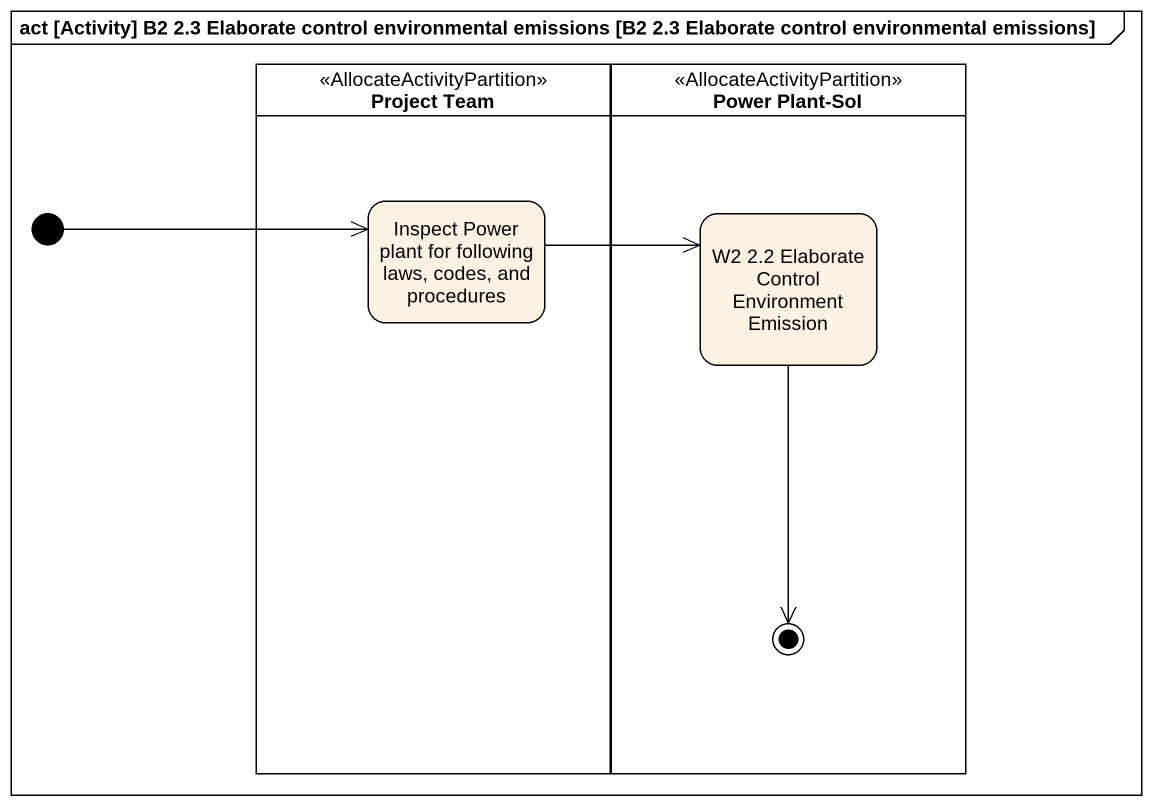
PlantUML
@startuml
mainframe act [Activity] B2 2.3 Elaborate control environmental emissions [B2 2.3 Elaborate control environmental emissions]
hide empty description
state "Project Team" as Project_Team <<AllocateActivityPartition>> {
  state "Inspect Power plant for following laws, codes, and procedures" as Inspect_Power_plant_for
}
state "Power Plant-SoI" as Power_Plant_SoI <<AllocateActivityPartition>> {
  state "W2 2.2 Elaborate Control Environment Emission" as W2_2_2_Elaborate_Control
  W2_2_2_Elaborate_Control --> [*]
}
state initial1 <<start>>
initial1 -right-> Inspect_Power_plant_for
Inspect_Power_plant_for -right-> W2_2_2_Elaborate_Control
@enduml
